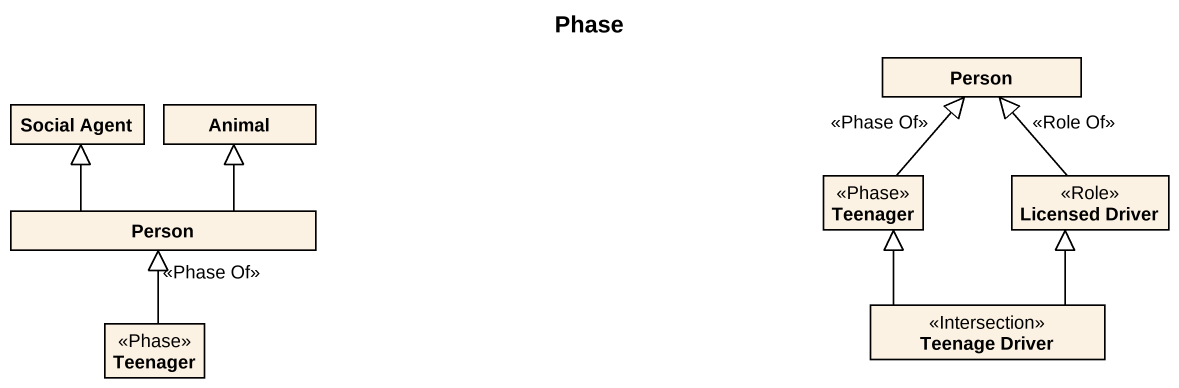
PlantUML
@startuml
title Phase
hide circle
hide empty members
class "Person" as Person_
class "Social Agent" as Social_Agent
class Animal
class Teenager <<Phase>>
class "Licensed Driver" as Licensed_Driver <<Role>>
class "Person" as Person__2
class "Teenager" as Teenager_2 <<Phase>>
class "Teenage Driver" as Teenage_Driver <<Intersection>>
Teenager -up-|> Person_ : <<Phase Of>>
Licensed_Driver -up-|> Person_ : <<Role Of>>
Person__2 -up-|> Social_Agent
Person__2 -up-|> Animal
Teenager_2 -up-|> Person__2 : <<Phase Of>>
Teenage_Driver -up-|> Teenager
Teenage_Driver -up-|> Licensed_Driver
@enduml
